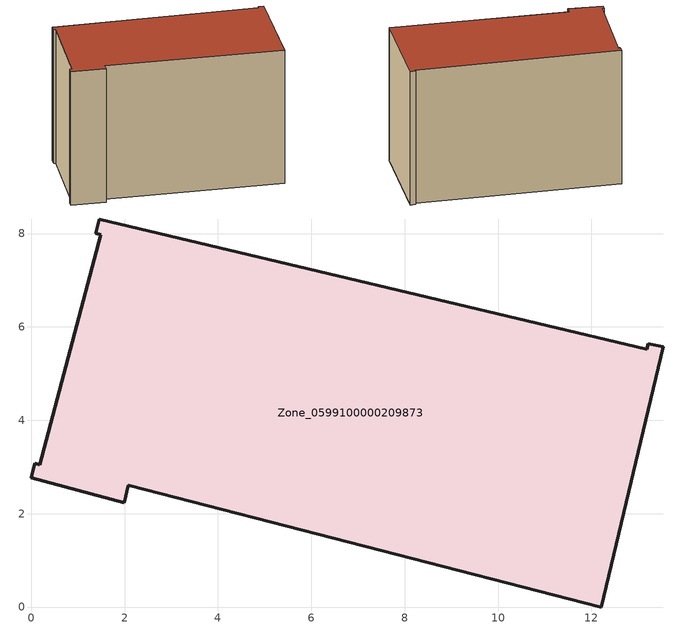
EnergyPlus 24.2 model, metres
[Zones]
Zone_0599100000209873
 floor ground (C_G): 1.46,8.31 13.19,5.52 13.22,5.64 13.54,5.57 12.21,0 2.08,2.61 1.99,2.23 0,2.77 0.07,3.08 0.18,3.05 1.49,7.97 1.38,8 z0
 wall outside (C_F): 0,2.77 1.99,2.23 2.08,2.61 12.21,0 13.54,5.57 13.22,5.64 13.19,5.52 1.46,8.31 1.38,8 1.49,7.97 0.18,3.05 0.07,3.08 0,2.77 z0:8.55
 roof outside (C_R): 13.19,5.52 1.46,8.31 1.38,8 1.49,7.97 0.18,3.05 0.07,3.08 0,2.77 1.99,2.23 2.08,2.61 12.21,0 13.54,5.57 13.22,5.64 z8.55
[BUILDING]
Pand.0599100000209873: North Axis=0; Terrain=City; Loads Convergence Tolerance Value=0.04; Temperature Convergence Tolerance Value=0.4; Solar Distribution=FullExterior; Maximum Number of Warmup Days=25; Minimum Number of Warmup Days=1
[Site:Location]
Rotterdam.The.Hague.AP_ZH_NLD Design_Conditions: Latitude=51.96; Longitude=4.45; Time Zone=1; Elevation=-4.5
[SITE:GROUNDTEMPERATURE:BUILDINGSURFACE]
18, 18, 18, 18, 18, 18, 18, 18, 18, 18, 18, 18
[MATERIAL] Thermal Absorptance=0.9; Solar Absorptance=0.7; Visible Absorptance=0.7
Name | Roughness | Thickness | Conductivity | Density | Specific Heat
G.TC.1992-2005 | MediumSmooth | 0.15 | 0.06 | 540 | 1210
F.TC.1992-2005 | Rough | 0.3 | 0.12 | 1920 | 840
R.TC.1992-2005 | MediumRough | 0.2 | 0.08 | 1500 | 1000
[CONSTRUCTION]
C_G: G.TC.1992-2005
C_F: F.TC.1992-2005
C_R: R.TC.1992-2005
[ZONE]
Zone_0599100000209873: Type=1; Multiplier=1; Ceiling Height=Autocalculate; Volume=Autocalculate; Floor Area=autocalculate; Part of Total Floor Area=Yes
[ZONEINFILTRATION:DESIGNFLOWRATE]
Infil_Zone_0599100000209873: Zone or ZoneList or Space or SpaceList=Zone_0599100000209873; Schedule=AlwaysOn; Design Flow Rate Calculation Method=Flow/Area; Flow Rate per Floor Area=0.0015; Constant Term Coefficient=1; Temperature Term Coefficient=0; Velocity Term Coefficient=0; Velocity Squared Term Coefficient=0
[HVACTEMPLATE:ZONE:IDEALLOADSAIRSYSTEM]
Zone_0599100000209873: Maximum Heating Supply Air Temperature=50; Minimum Cooling Supply Air Temperature=13; Maximum Heating Supply Air Humidity Ratio=0.0156; Minimum Cooling Supply Air Humidity Ratio=0.0077; Heating Limit=NoLimit; Cooling Limit=NoLimit; Dehumidification Control Type=ConstantSensibleHeatRatio; Cooling Sensible Heat Ratio=0.7; Dehumidification Setpoint=60; Humidification Control Type=None; Humidification Setpoint=30; Outdoor Air Method=None; Outdoor Air Flow Rate per Person=0.00944; Outdoor Air Flow Rate per Zone Floor Area=0; Outdoor Air Flow Rate per Zone=0; Demand Controlled Ventilation Type=None; Outdoor Air Economizer Type=NoEconomizer; Heat Recovery Type=None; Sensible Heat Recovery Effectiveness=0.7; Latent Heat Recovery Effectiveness=0.65
[ZONECONTROL:THERMOSTAT]
ThermostatControl_Zone_0599100000209873: Zone or ZoneList=Zone_0599100000209873; Control Type Schedule=DualSetpointControlType; Control 1=Thermostat_Zone_0599100000209873; Temperature Difference Between Cutout And Setpoint=0
[THERMOSTATSETPOINT:DUALSETPOINT]
Thermostat_Zone_0599100000209873: Heating Setpoint Temperature Schedule=HeatingSetpoint_Zone_0599100000209873; Cooling Setpoint Temperature Schedule=CoolingSetpoint_Zone_0599100000209873
[SCHEDULE:COMPACT]
HeatingSetpoint_Zone_0599100000209873: Through: 12/31, For: AllDays, Until: 24:00, 21
CoolingSetpoint_Zone_0599100000209873: Through: 12/31, For: AllDays, Until: 24:00, 24
DualSetpointControlType: Through: 12/31, For: AllDays, Until: 24:00, 4
AlwaysOn: Through: 12/31, For: AllDays, Until: 24:00, 1
